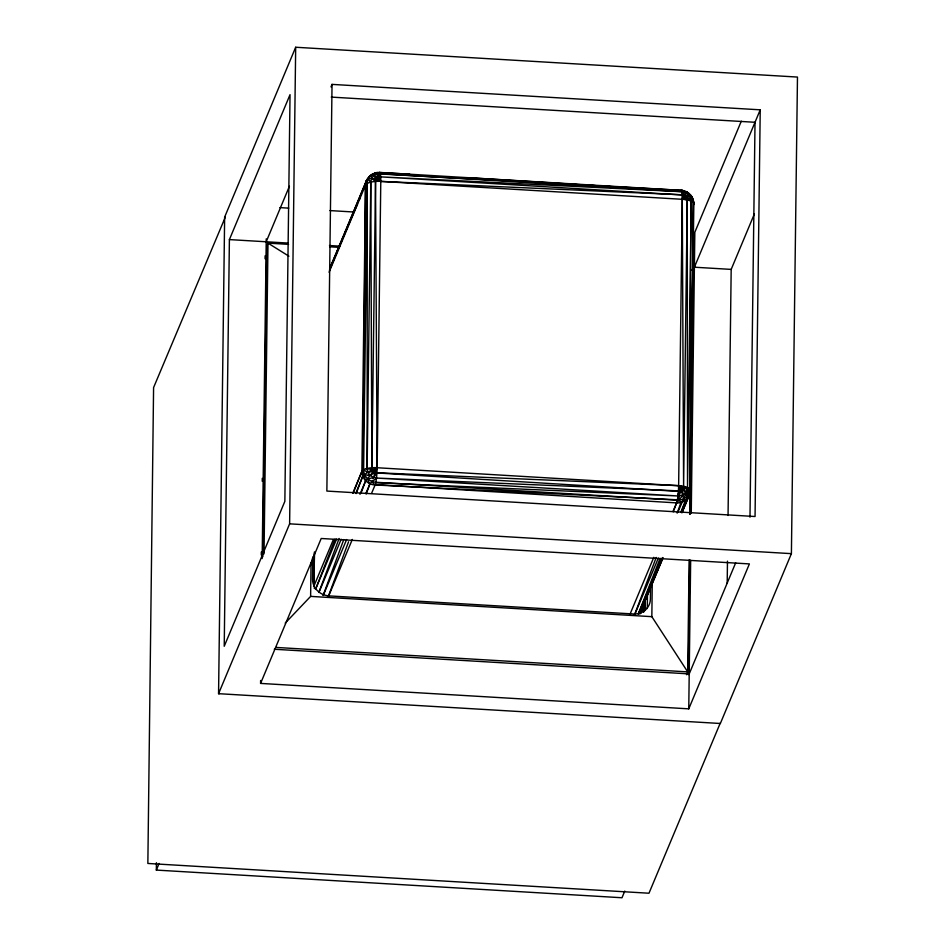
<?xml version="1.0" encoding="UTF-8"?>
<svg xmlns="http://www.w3.org/2000/svg" width="945" height="945" viewBox="0 0 945 945"><rect width="100%" height="100%" fill="white"/><g stroke="black" fill="none" stroke-linecap="round" stroke-linejoin="round"><path stroke-width="1.42" d="M371.161 175.191A13.667 12.698 21.2 0 1 373.925 173.892L374.09 173.679A13.785 5.753 74.8 0 1 375.933 172.793L376.063 172.829A13.785 3.13 76.1 0 1 379.169 177.081A13.667 3.095 76.1 0 1 380.788 181.393L682.278 199.3A13.773 4.217 -11.8 0 1 686.72 198.934L687.606 199.123A13.951 6.745 8.7 0 1 690.866 200.942L689.815 489.427A13.596 12.167 -34 0 1 689.519 491.613L689.614 492.475A14.092 9.97 25.1 0 1 689.188 495.404L682.207 512.119M363.246 477.319L362.679 474.484A14.919 12.344 -40.5 0 1 363.01 471.768L365.514 185.125A13.384 12.462 22.8 0 1 365.703 183.153M373.618 173.845L373.027 173.892A14.754 5.776 60.8 0 0 372.011 174.341L371.456 174.967A13.667 12.238 80.3 0 0 368.385 178.747L368.03 179.609A13.974 11.694 67.5 0 0 367.286 182.964L367.121 468.507L366.317 468.72M645.211 598.079L645.151 606.666L645.246 599.295M377.256 177.447L377.268 176.998A14.293 1.37 85.8 0 1 377.362 174.612L378.579 172.876A14.281 5.245 -85.4 0 1 379.299 172.522L409.846 174.223M686.838 197.21L687.358 197.387A14.293 8.151 2.1 0 1 690.204 198.781L691.338 199.631A13.986 8.954 7.3 0 1 693.335 202.466L691.705 375.72M314.413 552.979L314.035 586.325M624.775 891.088L621.987 897.75L156.338 870.085L156.433 862.714M218.567 693.677L224.638 217.09L295.679 47.25L797.474 77.065L791.402 553.652L720.35 723.492L218.567 693.677L289.619 523.837L295.679 47.25M229.399 239.593L224.225 646.274L284.858 501.346L290.032 94.654L229.399 239.593L288.272 243.089M261.292 554.951L261.328 551.998M262.237 481.277L262.273 478.324M265.061 258.776L265.108 255.823M260.584 683.412L321.205 538.485L749.397 563.917L688.763 708.845L260.584 683.412L260.619 680.495M262.167 558.578L266.242 238.861M262.852 556.699L266.809 245.96L267.99 243.137L288.568 244.353M264.033 553.864L267.99 243.137L288.91 256.189M285.213 623.121L310.621 596.389L311.047 562.511M312.795 556.888L312.511 579.013A16.892 15.746 22.7 0 0 329.037 595.893L633.457 613.978A16.892 15.746 22.7 0 0 650.384 599.095L650.538 587.294M313.953 585.959L314.461 551.892M332.038 84.388L326.864 491.069L755.055 516.513L760.229 109.821L332.038 84.388L330.998 86.881M356.218 493.585L362.644 475.937A13.785 12.828 23.4 0 1 361.876 471.484L365.514 185.125L329.061 272.254M376.464 478.016A13.561 5.41 13.7 0 1 373.558 477.414A13.596 5.351 30 0 1 370.192 475.359A13.596 5.883 48.6 0 1 367.924 472.216L366.365 471.472A14.789 2.847 18 0 1 364.569 470.468L363.612 469.807L367.286 182.964M377.421 174.022A13.596 11.08 -50.2 0 0 373.996 175.687A13.596 9.757 -73.5 0 0 371.668 178.581A13.596 8.316 86.2 0 0 370.783 182.161L367.121 468.507L368.042 468.708M377.244 467.704A13.667 4.654 0.8 0 0 374.055 467.645L371.869 467.787L375.519 181.428A13.561 4.075 -83.5 0 1 375.921 179.633L375.531 179.349M375.791 482.493A13.726 1.76 -86.6 0 0 376.937 472.996L377.043 470.846A13.726 1.76 -86.6 0 0 377.149 467.74L380.788 181.393A13.738 1.772 -86.6 0 0 380.788 178.487L380.681 176.491M647.455 594.653L647.301 606.454A16.892 15.746 22.7 0 1 647.136 608.509M686.507 674.718L687.7 671.883L651.837 616.66L652.263 582.781M687.724 200.08A13.738 4.654 0.7 0 1 691.208 201.214L687.535 487.549L687.251 199.95A13.454 6.922 -83.7 0 0 687.169 199.466L687.157 198.934A13.537 7.926 77.2 0 0 686.294 197.056A13.537 8.871 49.4 0 0 684.688 195.686A13.537 9.166 19.3 0 0 682.692 194.965L380.705 176.869L682.822 191.752A13.596 12.38 18.2 0 1 686.543 193.134A13.596 12.131 58.1 0 1 689.425 195.816A13.596 11.305 89.6 0 1 690.96 199.324L690.689 199.241A13.856 4.241 -11.8 0 0 689.236 199.029M692.059 201.651A14.01 4.76 0.7 0 1 693.335 202.667L689.944 489.356A14.01 4.76 0.7 0 1 690.24 490.443M689.118 559.96L687.7 671.883L276.082 647.431M689.708 514.304L690.098 483.379M690.322 465.708L691.031 409.752M691.256 392.08L691.988 334.648M692.212 316.977L692.839 268.368L692.047 270.258M689.921 492.947A13.395 12.474 22.6 0 0 690.11 490.975L690.216 483.604M690.322 474.744L691.173 408.323M692.106 334.518L690.334 476.575M692.224 325.659L693.051 260.714M693.157 251.866L693.854 203.777A14.269 10.3 -4.3 0 0 693.535 201.19L693.228 200.375A13.667 13.088 -51.2 0 0 691.185 195.792L691.149 195.686A13.974 2.634 -37.4 0 0 690.322 195.379M688.279 674.695L689.744 559.759M690.322 514.08L693.441 269.479L760.229 109.821M688.763 708.845L690.653 560.444M691.256 513.289L694.835 232.257L741.293 121.196M727.189 583.254L727.473 561.153M728.052 515.474L731.182 269.396L754.417 213.865M749.987 517.175L755.02 122.283L331.246 97.099M686.283 499.432A14.057 8.977 52.8 0 0 687.263 496.798L687.369 495.948A13.667 11.612 -24.8 0 0 689.519 491.613L689.838 491.506A14.269 1.63 4.3 0 0 690.204 491.116L690.263 480.899M312.334 565.228L312.464 558.07M371.527 178.097L371.456 174.967A13.667 12.958 -86.3 0 1 375.933 172.805L376.512 172.628A14.47 6.58 80.1 0 1 378.425 172.888M678.935 496.444L678.947 495.983A13.667 2.244 87.7 0 0 678.64 485.624L682.278 199.3A13.667 1.748 -86.7 0 0 682.255 196.513L682.195 194.788L380.788 181.393M642.269 605.591A3.426 1.169 0.7 0 1 642.293 605.343L641.844 610.671A14.376 13.407 24.1 0 1 639.954 613.872M642.364 608.332L642.458 607.375A15.002 14.435 28.8 0 0 642.505 605.934M678.652 499.846L678.604 500.2A13.797 4.855 -81.5 0 1 676.774 502.705L673.159 511.056M685.893 493.066L685.668 492.723A13.596 8.659 -44.9 0 0 687.31 489.404L687.346 489.215M677.163 500.862L677.376 499.834A13.773 1.736 -86.6 0 0 677.955 495.912A13.407 1.713 -86.6 0 0 678.167 493.987M678.345 500.212L680.128 499.988A13.797 10.324 1.3 0 0 683.518 498.995A13.667 10.832 -11.9 0 0 687.369 495.948L687.653 494.093A14.789 11.269 64.3 0 0 687.617 491.4L687.44 490.053M682.266 194.422L682.81 191.54M685.55 493.384L685.243 494.719M366.495 180.566L366.412 181.121A14.931 5.457 24.2 0 0 366.695 182.409L367.251 183.46M225.312 217.137L153.586 387.568L147.857 863.458L648.979 893.226L720.362 722.854M680.825 490.928L680.648 491.506A14.293 4.359 -72.5 0 1 679.396 494.92L678.805 496.444A13.939 3.662 -79 0 1 677.482 499.81L375.082 484.986A13.667 12.817 22.9 0 1 369.956 483.757L369.507 483.486M376.972 468.2L373.051 478.761M323.095 595.48L343.767 539.571M348.563 541.757L328.198 596.791M366.152 494.058L369.979 483.71L369.093 482.505A14.754 8.765 -82 0 1 368.113 480.473L367.593 478.772A13.667 10.111 41.3 0 1 364.616 474.65L364.286 473.693A13.974 10.927 54.5 0 1 363.624 470.279M673.253 511.8L676.573 502.894A13.773 1.736 -86.6 0 0 677.081 501.193M318.819 592.432L339.125 538.485M361.25 492.499L365.668 480.698L365.065 479.068A14.836 10.726 -62.9 0 1 364.628 476.587L364.876 474.414A13.773 3.556 -24 0 1 372.413 469.724M656.208 557.444L634.343 615.337M677.872 512.249L682.184 502.067A13.773 12.864 24.2 0 0 686.082 499.74M372.283 480.781L372.011 481.477A13.785 2.244 -61.7 0 1 370.133 483.604M660.106 558.365L638.241 614.096L661.595 558.271M335.062 539.111L315.488 589.444L336.621 539.028M374.125 175.25L374.444 174.494A14.789 5.552 79.4 0 1 375.248 173.301L375.933 172.793A13.655 13.395 -73.3 0 1 379.382 172.439M353.383 492.688L361.864 471.484A13.667 4.654 0.8 0 1 363.589 469.807M681.664 510.832L686.791 499.054M329.451 270.329L366.684 180.129A13.785 5.8 24.8 0 1 368.385 178.747L368.432 177.802A14.836 5.327 42.2 0 1 368.916 176.833L369.306 176.491M662.847 557.538L639.706 613.683M266.195 241.778L289.43 186.236M330.136 267.459L366.802 179.893A14.01 13.041 21.4 0 1 368.491 177.424M156.338 870.085L159.114 863.423M314.023 585.841L333.384 539.548M352.757 493.266L361.864 471.484M355.981 492.735L362.915 476.256A13.785 2.835 -21.5 0 1 364.616 474.65L366.034 474.933A14.789 3.402 -2.6 0 0 368.326 475.229M318.973 592.338L341.18 539.241M359.974 494.318L365.668 480.698A13.809 12.899 21.9 0 1 363.494 477.78M323.273 595.35L346.626 539.536M365.987 493.243L369.979 483.71M328.387 596.626L352.308 539.441M371.668 493.148L375.082 484.986A13.773 1.772 -86.7 0 0 375.756 482.682L677.967 495.971L376.476 478.052L678.427 490.868L678.534 488.754A13.738 1.736 -86.6 0 0 678.616 485.695L377.138 467.74A13.667 3.544 -23.9 0 0 372.295 469.795L371.196 469.488A14.293 1.642 17.4 0 0 368.018 468.696M629.878 614.534L653.798 557.349M634.438 615.23L658.358 558.046M677.152 513.123L681.168 502.043A14.411 4.642 62.2 0 1 679.266 500.803L678.604 500.2L679.916 498.889A14.777 8.257 -64.7 0 0 681.617 496.775L682.361 495.629M680.955 511.989L685.716 499.74A14.352 3.059 43.7 0 1 684.156 499.291L683.507 498.984A13.785 3.874 64.1 0 0 682.833 495.475L682.774 493.916A14.293 6.284 84.1 0 0 682.703 490.29L682.656 489.699M654.235 576.745L655.948 572.67M662.835 558.412L641.194 610.139L644.266 611.533A17.104 15.923 24.5 0 0 645.116 607.162A18.416 17.045 30.2 0 1 644.419 609.844L643.533 611.805M687.133 498.676A14.01 13.065 24 0 0 688.822 496.219L681.888 512.875M735.671 562.83L689.212 673.903L274.263 649.25M329.888 268.309L343.378 236.699M661.216 561.566L662.776 557.916M656.515 572.505L660.697 562.783M349.603 222.24L357.553 203.86M343.945 235.388L349.036 223.552M651.79 583.455L655.984 573.721M647.573 593.177L651.259 584.671M359.265 199.927L360.399 197.304M685.385 192.083L685.113 191.8A14.411 7.737 -79.6 0 0 683.223 190.642L682.42 190.477A13.277 13.195 -72.9 0 0 682.03 190.429A13.667 13.573 -65.7 0 0 681.38 190.358L380.233 173.963A13.986 1.89 -79.6 0 0 379.24 176.609L379.276 176.998M366.802 179.893L366.589 180.33A13.596 12.675 20.6 0 0 365.809 182.668M693.37 201.356A13.513 12.462 -41.2 0 0 693.217 200.375L693.287 200.281A13.998 1.855 -16.5 0 0 692.968 199.738L692.378 198.781M373.547 477.449L374.22 476.611A14.08 1.831 -54.4 0 0 376.594 473.41M376.618 178.676L378 177.53M684.794 195.497A13.667 0.827 -58.6 0 1 686.59 193.063L686.684 192.969M373.169 471.886L373.523 471.496A13.773 1.855 -47.2 0 1 376.807 468.047M365.798 480.568L367.593 478.772L369.212 478.548A14.789 4.654 -23 0 0 371.668 478.005L372.932 477.638M368.833 177.058L369.542 176.372M313.846 586.065L313.787 586.124A3.331 1.134 0.7 0 1 313.539 586.29M376.027 478.453L375.578 478.855A14.352 5.221 -48.7 0 1 372.862 480.958L372.011 481.477A13.667 9.816 28 0 1 367.581 478.772A13.785 1.831 -47.2 0 1 369.861 475.737L371.657 474.591M688.976 495.853L688.893 495.912A14.305 2.02 24.4 0 1 687.889 496.007L687.369 495.948M683.129 194.587L683.542 194.351A14.293 5.446 -49.4 0 1 685.857 193.323L686.554 193.123M363.612 469.807L363.884 469.653A14.01 4.76 0.7 0 1 365.928 468.85M374.834 472.902L372.696 474.036M380.433 181.038A13.773 4.418 51.7 0 0 377.268 177.955L376.913 177.636A13.785 4.441 51.8 0 0 374.019 175.687L373.7 175.522A13.785 4.441 51.8 0 0 371.456 174.979L370.145 175.628A13.384 5.954 50.1 0 0 369.542 176.372A13.667 12.698 21.2 0 1 370.735 175.463M373.925 173.88L374.893 173.596M681.711 502.232L679.703 502.716M680.79 490.42L680.991 490.36A13.537 2.622 -34.3 0 0 682.538 489.108M686.684 196.843A13.785 2.764 -35.8 0 1 689.46 195.78L689.685 195.745M368.916 472.063L367.9 472.216A13.655 6.946 67.3 0 1 367.215 468.885M683.318 191.658L684.31 191.587M681.38 190.37L379.63 172.439A13.773 1.772 -86.5 0 0 379.417 172.581M685.255 195.532L685.763 195.497A14.293 7.135 -25 0 1 688.633 195.627L689.437 195.804M678.652 495.983L679.727 495.83A13.691 6.095 -7.3 0 0 682.668 495.015M678.64 490.868L678.912 490.868A13.679 2.339 -81.2 0 1 677.967 496.007M375.827 472.724L678.628 485.659A13.667 4.666 0.7 0 1 689.921 489.226M379.051 173.218L381.993 173.384M395.234 174.175L398.176 174.352M411.406 175.132L414.347 175.309M427.589 176.101L430.53 176.266M474.65 178.888L477.591 179.066M490.821 179.857L493.762 180.022M507.004 180.814L509.946 180.991M523.176 181.771L526.117 181.948M570.237 184.57L573.178 184.748M586.42 185.527L589.361 185.704M602.591 186.496L605.532 186.673M665.835 190.252L668.776 190.429M380.339 173.738L681.829 191.646M279.885 207.616L288.721 208.136M329.911 210.581L353.465 211.987M329.474 245.535L339.775 246.149M694.386 267.211L731.182 269.396M329.734 246.799L338.546 247.33M376.937 472.949L678.392 491.376A13.844 1.784 -86.6 0 1 678.226 493.491M677.317 500.188L375.437 482.233A13.655 9.875 16.3 0 1 371.999 481.489L372.578 482.375A14.47 6.58 80.1 0 0 374.456 484.513L676.573 502.894A13.584 12.628 22.3 0 0 679.183 502.775M289.619 523.837L791.402 553.652M310.621 596.389L651.837 616.66M470.008 177.837L535.898 181.889M596.047 185.681L586.018 185.043M601.776 186.047L610.364 186.59M538.756 182.078L551.644 182.881M554.514 183.058L565.972 183.779M570.26 184.051L581.718 184.771M650.467 189.165L654.767 189.449M666.225 190.193L669.084 190.382M620.393 187.228L626.122 187.606M634.709 188.149L640.438 188.527M369.542 475.335L368.314 475.24M375.614 179.314A13.785 5.02 26.5 0 0 371.704 178.522L371.255 178.522A13.785 5.02 26.5 0 0 368.349 178.723M685.349 199.619L687.251 199.95L683.601 486.309L682.278 199.3A13.738 4.654 0.7 0 1 685.326 199.631M379.831 172.486L379.831 172.486A13.773 1.772 -86.5 0 1 380.351 173.679A13.407 1.713 -86.6 0 1 380.516 174.766M219.24 693.724L218.578 693.051M687.098 193.276L688.149 193.654M691.185 201.19L691.775 201.498M689.791 195.013L689.602 194.635A14.352 8.918 -57.4 0 0 688.054 192.733L686.2 191.811A14.789 9.249 -57.4 0 0 684.31 191.587M375.354 472.618L373.027 470.811M685.857 192.308A13.962 3.745 -59 0 1 687.287 192.225L687.417 192.296A13.785 0.815 -58.5 0 0 686.672 192.993M371.633 178.546L372.306 179.018A14.293 1.406 40.8 0 1 374.645 180.731L375.094 181.097M679.136 485.777A13.773 4.961 13.4 0 1 683.507 487.301A13.667 4.902 13.5 0 1 687.287 489.404L687.606 489.616A13.667 4.902 13.5 0 1 689.531 491.613L689.307 490.809A14.08 9.119 22.2 0 0 687.83 487.927M689.933 196.17L690.866 196.985A14.789 11.694 -1.8 0 1 692.425 198.863L693.228 200.375M365.668 480.698L366.034 481.064A13.915 13.006 22.4 0 0 369.507 483.474M682.94 489.463L682.597 489.108A13.773 4.831 39.2 0 0 679.042 485.966M687.31 489.404L687.015 489.085A13.939 6.839 22.4 0 0 684.015 486.592M370.428 181.771L369.802 181.003A14.789 3.048 38.7 0 1 368.833 179.597L368.385 178.747M691.693 196.454L690.063 194.753A14.789 10.761 -32 0 0 688.161 193.654M373.984 175.664L375.756 179.042M683.767 487.833L684.026 488.364A14.293 7.702 58.4 0 1 685.373 491.66L685.668 492.723A13.773 4.831 39.2 0 0 683.011 489.51M682.739 194.741A13.667 1.252 -81 0 0 682.751 191.044L682.703 190.76A13.395 1.228 -80.9 0 0 682.55 190.5A13.797 4.855 -81.5 0 0 681.77 190.5M692.756 199.277L692.685 198.84A14.305 9.852 -32.4 0 0 691.693 196.454M642.257 605.627A3.319 1.122 0.9 0 0 642.836 606.147A3.426 1.169 0.7 0 0 643.545 606.418L643.746 608.592M377.138 467.74L375.519 181.428M371.869 467.787L370.771 182.161M642.269 605.343A13.679 12.734 23.9 0 1 642.151 606.82M642.08 607.304A13.679 12.734 23.9 0 1 641.194 610.139A13.667 12.746 23.5 0 1 638.596 613.754M644.974 606.666A3.496 1.193 0.7 0 1 643.533 606.418M314.26 588.333A13.738 12.828 21.3 0 1 314.165 587.837M643.403 606.855A17.518 14.884 46.1 0 1 641.832 610.659A14.872 14.246 35.5 0 0 642.376 608.332M641.572 610.624A17.778 9.615 -84.1 0 1 641.23 612.844M643.911 608.604A19.561 17.813 51.3 0 1 643.663 611.84M367.251 468.448A13.667 4.654 0.8 0 1 371.468 467.787M689.815 493.444A13.856 12.899 24.5 0 1 689.224 495.334M693.89 203.907A13.395 4.56 0.7 0 1 693.76 204.628A13.785 12.852 21.9 0 0 693.169 200.647M365.526 185.125A13.667 4.642 0.6 0 1 380.918 181.357M682.184 194.894A13.667 1.748 -86.7 0 0 681.25 190.37L681.191 190.347A13.773 1.772 -86.7 0 0 680.908 190.477M691.114 199.312A13.773 4.217 -11.8 0 1 693.358 200.387M380.551 175.132A13.844 1.76 -86.6 0 1 380.67 176.526M681.262 490.443A13.537 1.347 -12.6 0 1 679.219 490.951M678.333 500.129A13.549 9.852 9.5 0 1 677.435 500.106M678.923 496.964A13.998 2.292 87.6 0 1 678.664 499.917M681.924 501.996A13.951 7.206 77.1 0 0 683.377 499.385L684.369 497.294A14.789 9.993 -88.2 0 0 685.255 494.731M686.011 493.172A13.773 4.831 39.2 0 1 687.499 496.066M687.629 487.703A13.573 9.899 -59.3 0 1 687.452 489.203M685.633 492.711A13.596 7.206 -25.9 0 1 682.68 495.026M678.864 486.132A13.773 3.839 64.1 0 1 682.727 495.168M683.566 487.419A13.537 4.607 -55.5 0 1 682.739 489.073M687.145 198.946A13.395 4.087 -11.7 0 1 688.834 199.005M690.925 199.348A13.549 10.383 -71.5 0 1 691.055 200.458M693.406 201.592A13.561 12.509 -40.3 0 1 693.465 202.584M690.311 195.78A13.797 12.828 23.5 0 1 690.653 196.17M691.291 197.009A13.797 12.828 23.5 0 1 691.87 197.883M687.417 192.308A13.667 13.525 -68.7 0 1 691.185 195.792A13.785 2.764 -35.8 0 0 689.744 195.721M686.59 192.863A13.915 12.923 23 0 1 687.05 193.123M688.385 194.02A13.915 12.923 23 0 1 688.799 194.351M689.2 194.694A13.915 12.923 23 0 1 689.59 195.048M687.417 192.296A13.797 13.797 -10.1 0 0 684.062 190.843L682.55 190.5A13.785 1.358 -80.6 0 0 681.924 191.398M681.569 191.292A13.667 12.651 22.5 0 1 682.609 191.469M684.653 192.059A13.667 12.651 22.5 0 1 685.621 192.461M682.03 190.429A13.584 13.49 -60 0 1 682.42 190.488M682.656 195.107A13.773 1.228 -81.1 0 1 682.266 198.993M682.609 198.733A13.773 0.839 -58.6 0 1 684.865 195.355M682.68 199.064A13.773 2.752 -35.7 0 1 686.294 197.056M380.54 176.904A13.49 8.8 -14.2 0 0 379.914 176.951A13.478 8.895 -14.4 0 0 379.276 176.904M378.012 177.636A13.537 7.56 -37.2 0 1 379.11 177.117M377.421 174.01A13.596 11.942 -24.8 0 1 380.055 173.738M376.441 173.289A13.596 12.698 23.1 0 1 378.532 173.171M376.063 179.644A13.525 5.8 -61.1 0 1 376.665 178.853M376.015 179.526A13.773 4.961 26.3 0 1 380.303 181.216M372.354 469.842A13.549 2.256 75.1 0 1 371.976 468.07M370.251 475.264A13.785 1.831 -47.2 0 1 373.24 471.803M373.145 470.893A13.608 0.85 53.5 0 1 372.566 470.09M368.822 472.063A14.293 1.016 -5.7 0 1 372.295 471.626M362.703 470.941L362.549 471.614L362.703 470.941"/></g></svg>
